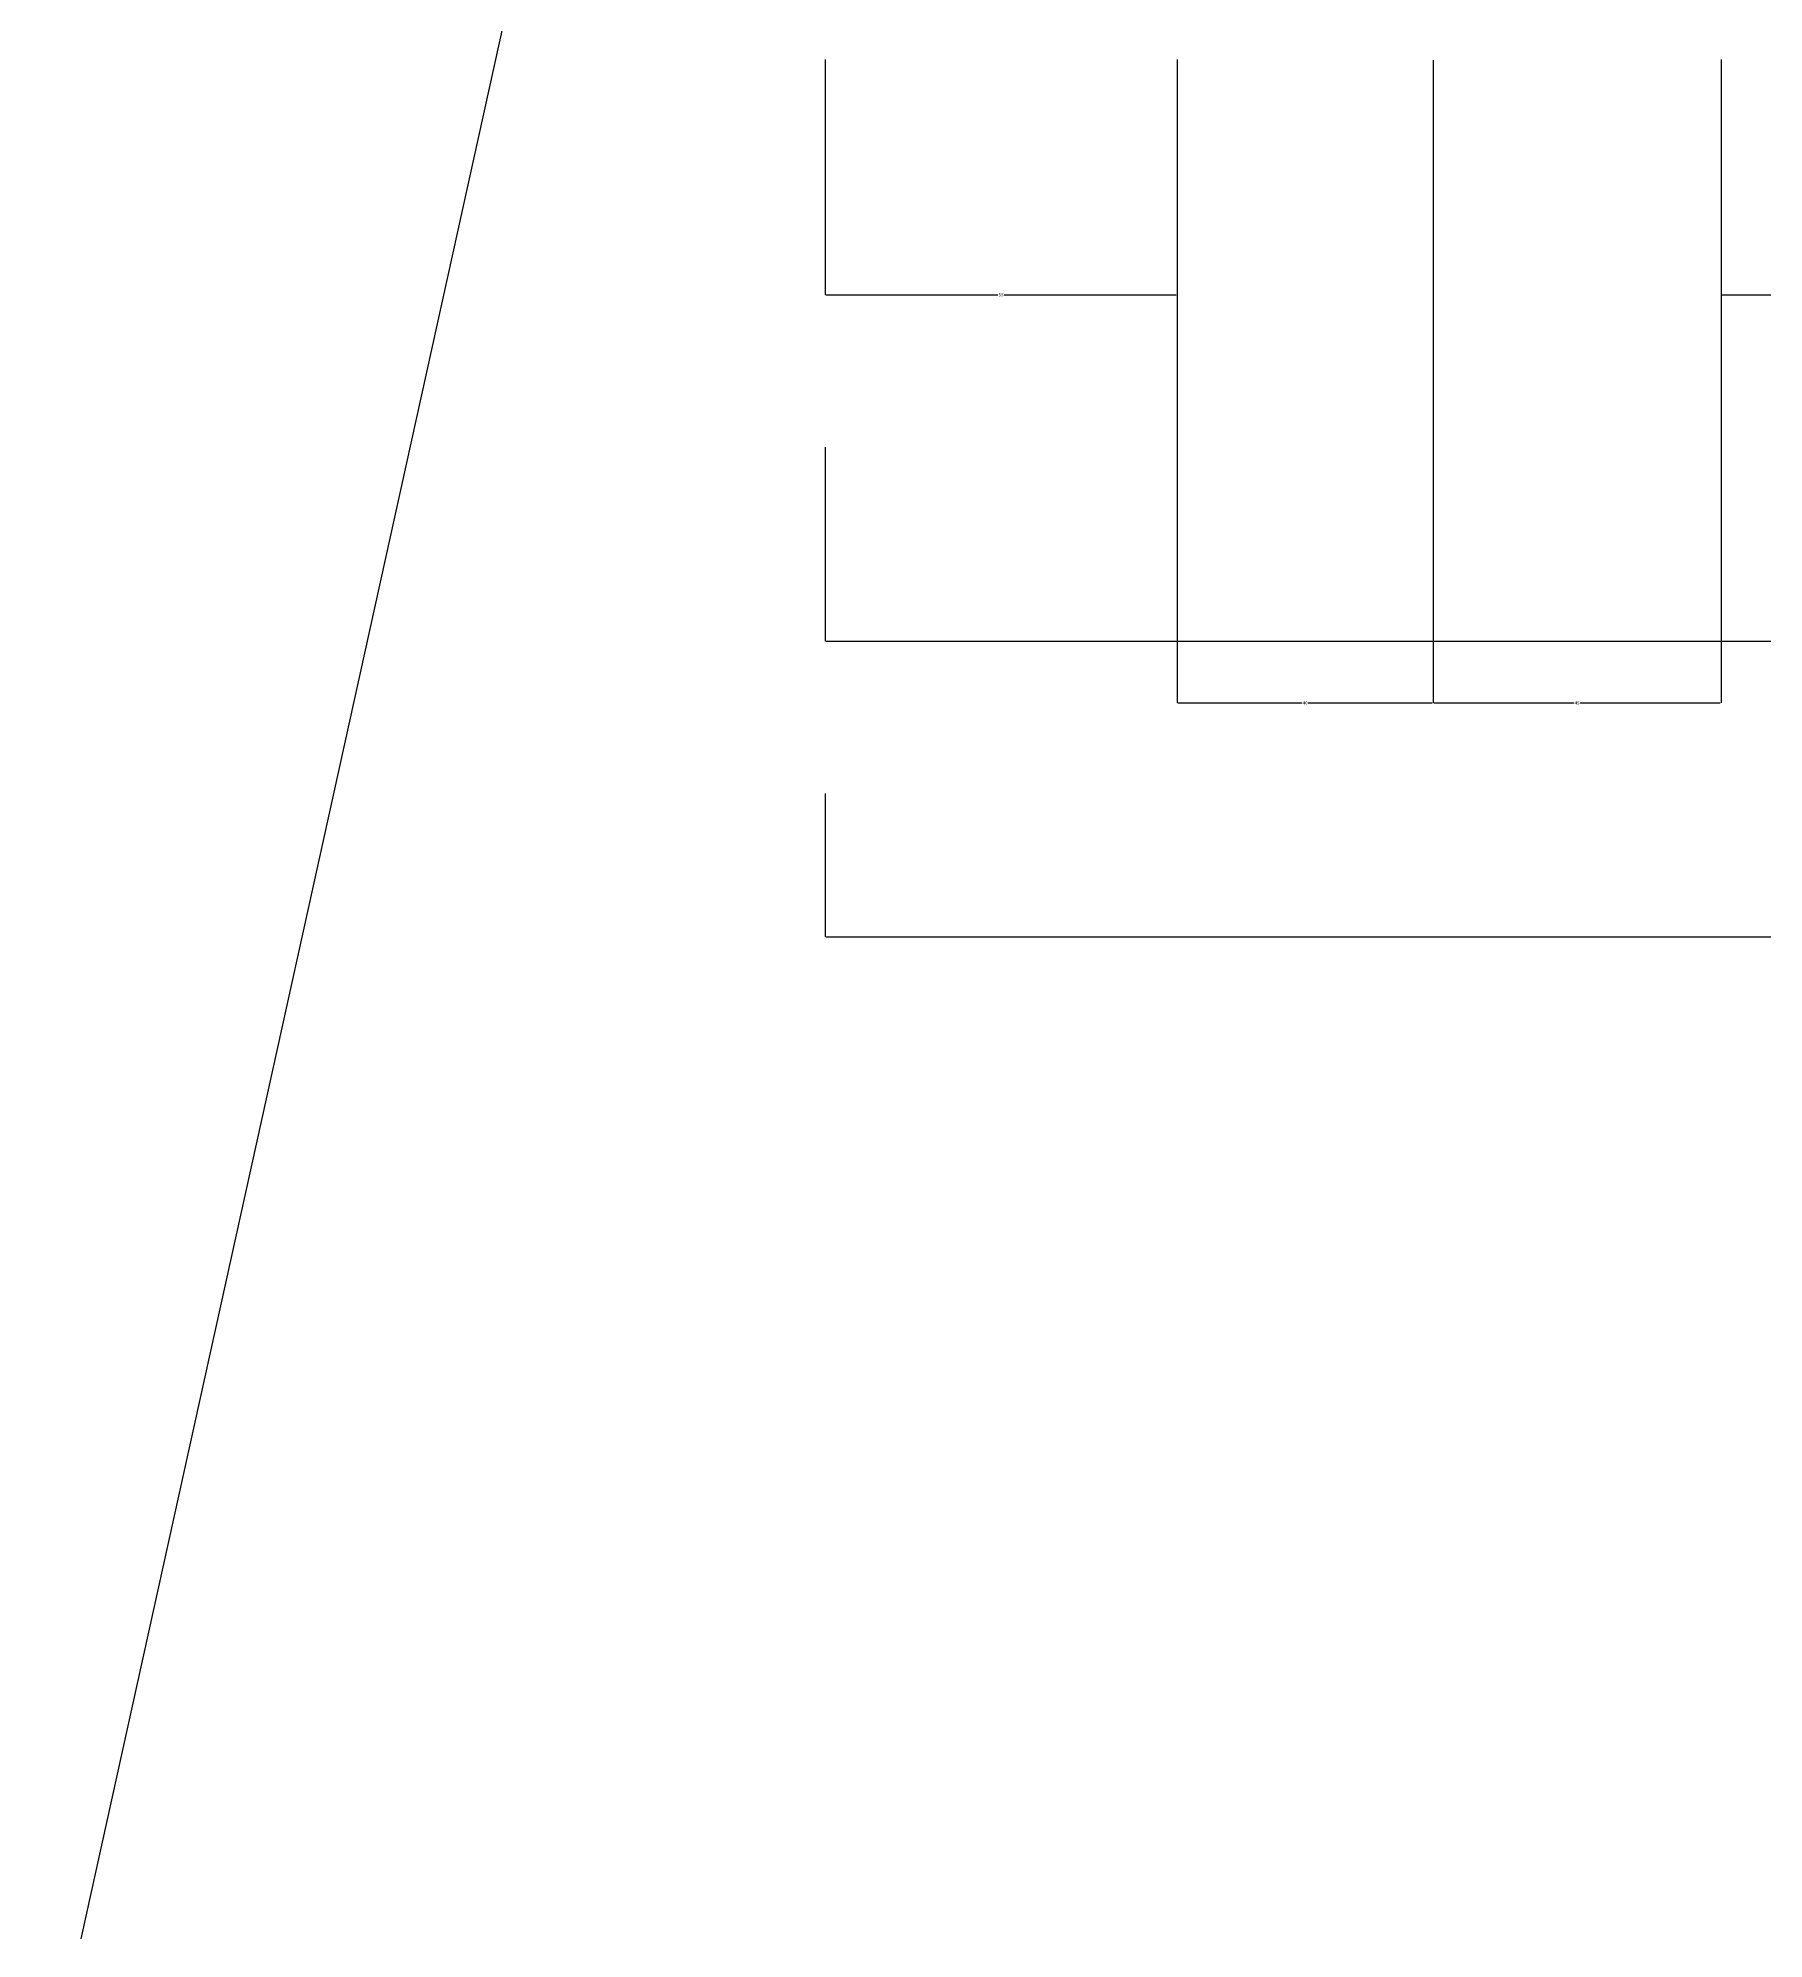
# Model space of a CAD drawing. Header units: metres. Extents: x 0 to 5399, y 0 to 6892.
# Drawn here: x 591 to 1130, y 806 to 1400 of the extents above; entities that cross this region are included whole.
import ezdxf

# ---------------------------------------------------------------- set-up
doc = ezdxf.new("R2010")
doc.units = ezdxf.units.M
doc.layers.add('DIM', color=3, linetype='Continuous')
doc.layers.add('TEXT', color=3, linetype='Continuous')
doc.dimstyles.get("Standard").update_dxf_attribs({"dimtxt": 2.5, "dimasz": 2.5, "dimexe": 1.25, "dimexo": 0.625, "dimtad": 1, "dimcen": 2.5, "dimazin": 3, "dimtfac": 1, "dimtmove": 0, "dimatfit": 3})

# ---------------------------------------------------------------- blocks, each defined once
blk = doc.blocks.new('*D15')
for p, q in [((3016.94, 1169.06), (3016.94, 1119.03)), ((836.94, 1163.81), (836.94, 1119.03)), ((837.19, 1119.03), (1924.94, 1119.03)), ((1928.94, 1119.03), (3016.69, 1119.03))]:
    blk.add_line(p, q)
at = {"layer": 'Defpoints'}
for p in [(3016.94, 1169.06), (836.94, 1163.81), (836.94, 1119.03)]:
    blk.add_point(p, dxfattribs=at)
at = {"layer": 'DIM', "insert": (1926.94, 1119.03), "char_height": 1, "attachment_point": 5}
blk.add_mtext('1090', dxfattribs=at)
blk = doc.blocks.new('*D16')
for p, q in [((836.94, 1272.03), (836.94, 1211.43)), ((2636.94, 1272.03), (2636.94, 1211.43)), ((837.19, 1211.43), (1735.44, 1211.43)), ((1738.44, 1211.43), (2636.69, 1211.43))]:
    blk.add_line(p, q)
at = {"layer": 'Defpoints'}
for p in [(836.94, 1272.03), (2636.94, 1272.03), (836.94, 1211.43)]:
    blk.add_point(p, dxfattribs=at)
at = {"layer": 'DIM', "insert": (1736.94, 1211.43), "char_height": 1, "attachment_point": 5}
blk.add_mtext('450', dxfattribs=at)
blk = doc.blocks.new('*D17')
for p, q in [((1116.94, 1393.19), (1116.94, 1319.66)), ((2316.94, 1393.19), (2316.94, 1319.66)), ((1117.19, 1319.66), (1715.44, 1319.66)), ((1718.44, 1319.66), (2316.69, 1319.66))]:
    blk.add_line(p, q)
at = {"layer": 'Defpoints'}
for p in [(1116.94, 1393.19), (2316.94, 1393.19), (1116.94, 1319.66)]:
    blk.add_point(p, dxfattribs=at)
at = {"layer": 'DIM', "insert": (1716.94, 1319.66), "char_height": 1, "attachment_point": 5}
blk.add_mtext('600', dxfattribs=at)
blk = doc.blocks.new('*D20')
for p, q in [((836.94, 1393.19), (836.94, 1319.66)), ((946.94, 1393.19), (946.94, 1319.66)), ((837.19, 1319.66), (890.94, 1319.66)), ((892.94, 1319.66), (946.69, 1319.66))]:
    blk.add_line(p, q)
at = {"layer": 'Defpoints'}
for p in [(836.94, 1393.19), (946.94, 1393.19), (836.94, 1319.66)]:
    blk.add_point(p, dxfattribs=at)
at = {"layer": 'DIM', "insert": (891.94, 1319.66), "char_height": 1, "attachment_point": 5}
blk.add_mtext('55', dxfattribs=at)
blk = doc.blocks.new('*D21')
for p, q in [((1026.94, 1392.98), (1026.94, 1192.16)), ((1116.94, 1393.19), (1116.94, 1192.16)), ((1027.19, 1192.16), (1070.94, 1192.16)), ((1072.94, 1192.16), (1116.69, 1192.16))]:
    blk.add_line(p, q)
at = {"layer": 'Defpoints'}
for p in [(1026.94, 1392.98), (1116.94, 1393.19), (1026.94, 1192.16)]:
    blk.add_point(p, dxfattribs=at)
at = {"layer": 'DIM', "insert": (1071.94, 1192.16), "char_height": 1, "attachment_point": 5}
blk.add_mtext('45', dxfattribs=at)
blk = doc.blocks.new('*D22')
for p, q in [((946.94, 1393.19), (946.94, 1192.16)), ((1026.94, 1392.98), (1026.94, 1192.16)), ((947.19, 1192.16), (985.94, 1192.16)), ((987.94, 1192.16), (1026.69, 1192.16))]:
    blk.add_line(p, q)
at = {"layer": 'Defpoints'}
for p in [(946.94, 1393.19), (1026.94, 1392.98), (946.94, 1192.16)]:
    blk.add_point(p, dxfattribs=at)
at = {"layer": 'DIM', "insert": (986.94, 1192.16), "char_height": 1, "attachment_point": 5}
blk.add_mtext('40', dxfattribs=at)

msp = doc.modelspace()

# ---------------------------------------------------------------- dimensions: what is measured, and where the dimension line sits
at = {"layer": 'DIM'}
for base, p1, p2, text, picture, middle in [((836.94, 1319.66), (836.94, 1393.19), (946.94, 1393.19), '55', '*D20', (891.94, 1319.66)), ((946.94, 1192.16), (946.94, 1393.19), (1026.94, 1392.98), '40', '*D22', (986.94, 1192.16)), ((1026.94, 1192.16), (1026.94, 1392.98), (1116.94, 1393.19), '45', '*D21', (1071.94, 1192.16)), ((1116.94, 1319.66), (1116.94, 1393.19), (2316.94, 1393.19), '600', '*D17', (1716.94, 1319.66)), ((836.94, 1211.43), (836.94, 1272.03), (2636.94, 1272.03), '450', '*D16', (1736.94, 1211.43)), ((836.94, 1119.03), (836.94, 1163.81), (3016.94, 1169.06), '1090', '*D15', (1926.94, 1119.03))]:
    dim = msp.add_linear_dim(base=base, p1=p1, p2=p2, text=text, dimstyle='Standard', dxfattribs=at)
    dim.commit()
    dim.dimension.update_dxf_attribs({"geometry": picture, "text_midpoint": middle})

# ---------------------------------------------------------------- leaders
at = {"layer": 'TEXT'}
for points in [[(846.35, 1902.29), (604.35, 805.93)], [(725.29, 1882.61), (379.42, 1041.89)]]:
    msp.add_leader(points, dimstyle='Standard', dxfattribs=at)

doc.saveas('drawing.dxf')
